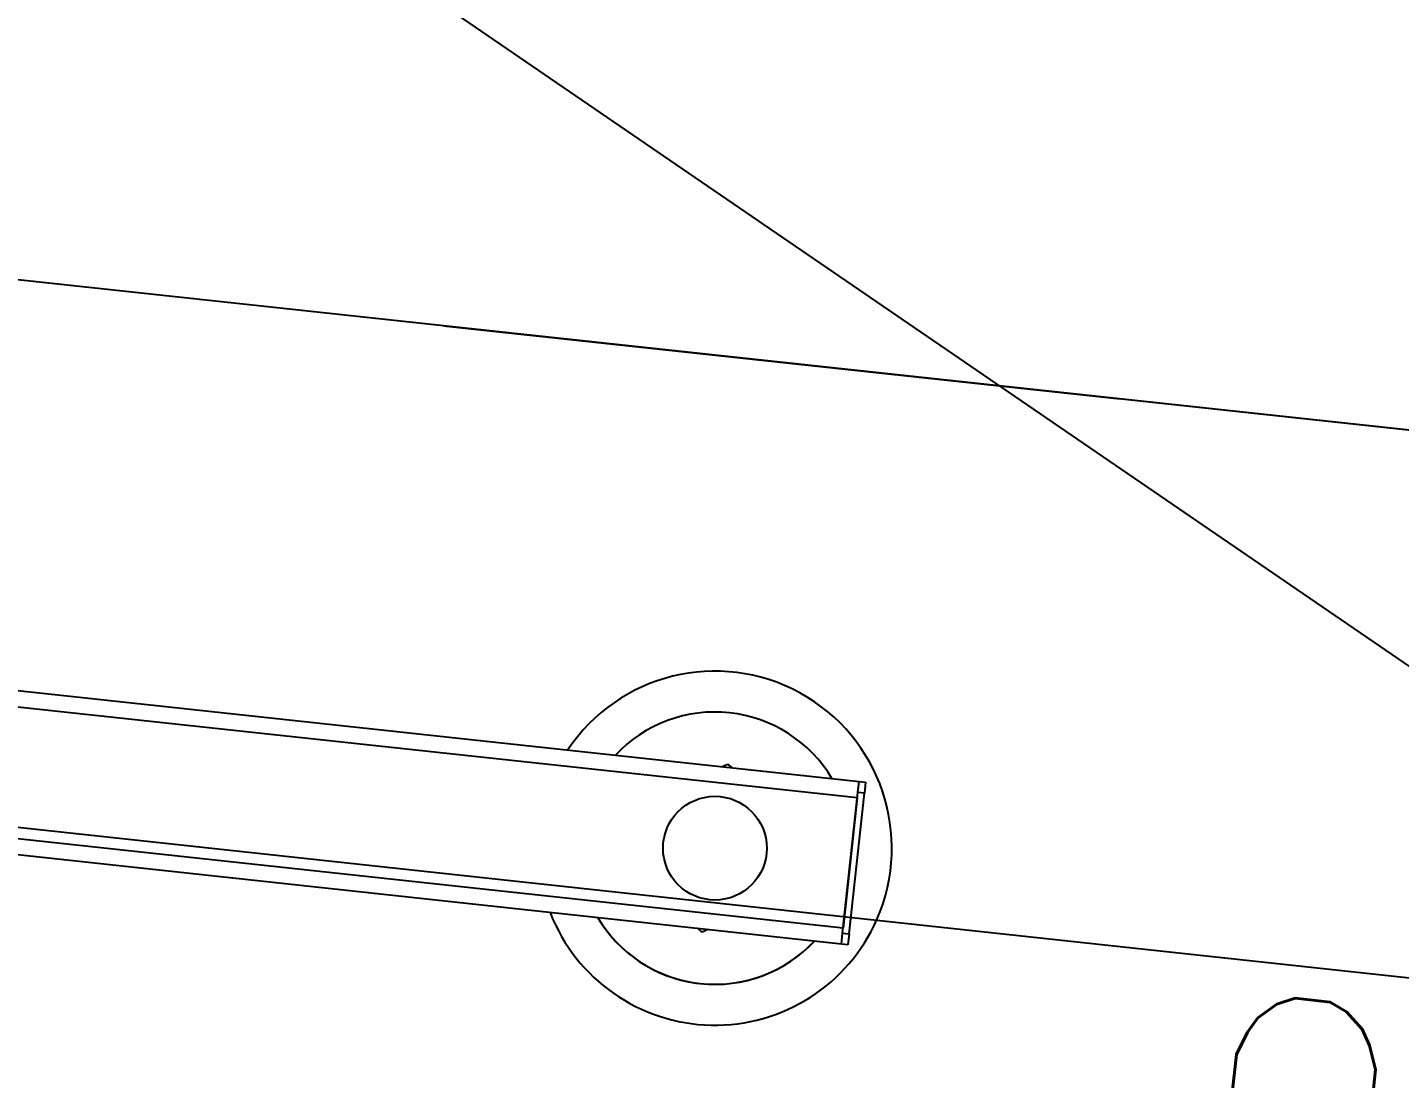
# Model space of a CAD drawing. Extents: x -14.2 to 52.3, y 2.5 to 90.9.
# Drawn here: x 28.4806 to 28.7326, y 38.2219 to 38.4149 of the extents above; entities that cross this region are included whole.
import ezdxf

# ---------------------------------------------------------------- set-up
doc = ezdxf.new("R2010")
doc.units = 0
for name, pattern in [('limpo_PINI-PSG-PE-0102-LAZ-R00$0$DASHDOT', [1, 0.5, -0.25, 0, -0.25]), ('limpo_PINI-PSG-PE-0102-LAZ-R00$0$DASHED2', [0.375, 0.25, -0.125]), ('limpo_PINI-PSG-PE-0102-LAZ-R00$0$HIDDEN2', [0.1875, 0.125, -0.0625])]:
    doc.linetypes.add(name, pattern=pattern)
for name, color, linetype in [('limpo_PINI-PSG-PE-0102-LAZ-R00$0$PA_EQUI', 1, 'Continuous'), ('limpo_PINI-PSG-PE-0102-LAZ-R00$0$PA_EXTE_3', 3, 'Continuous'), ('limpo_PINI-PSG-PE-0102-LAZ-R00$0$PA_PROJ_I', 2, 'limpo_PINI-PSG-PE-0102-LAZ-R00$0$DASHDOT'), ('XR_ARQT', 7, 'Continuous')]:
    doc.layers.add(name, color=color, linetype=linetype)
doc.layers.add('limpo_PINI-PSG-PE-0102-LAZ-R00$0$PA_VIEW', color=1, linetype='Continuous', plot=False)
doc.styles.add('limpo_PINI-PSG-PE-0102-LAZ-R00$0$COTA', font='romans.shx', dxfattribs={"width": 1.25})

# ---------------------------------------------------------------- blocks, each defined once
blk = doc.blocks.new('limpo_PINI-PSG-PE-0102-LAZ-R00$0$A$C74B64764')
at = {"color": 251, "linetype": 'limpo_PINI-PSG-PE-0102-LAZ-R00$0$DASHED2'}
blk.add_arc((0, 0), 0.9643293985911943, 264.8047165759331, 48.79404622433798, dxfattribs=at)
blk = doc.blocks.new('limpo_PINI-PSG-PE-0102-LAZ-R00$0$EQUIP TRANSF DW')
at = {"linetype": 'Continuous', "lineweight": 25}
for p, q in [((0.4100999884128669, 0.1049999946304325), (0.4093135945320228, 0.1059949153610091)), ((0.363899996113787, 0.1049999946304325), (0.3651000015258887, 0.1049999946304325)), ((0.363899996113787, 0.1029999905773025), (0.363899996113787, 0.1049999946304325)), ((0.3651000015258887, 0.1049999946304325), (0.3651000015258887, 0.1029999905773025)), ((0.3651000015258887, 0.1049999946304325), (0.5900999951929009, 0.1049999946304325)), ((0.3896941445589164, 0.1049999946304325), (0.3907671026706794, 0.1055596226402287)), ((0.3651000015258887, 0.1029999905773025), (0.363899996113787, 0.1029999905773025)), ((0.363899996113787, 0.1029999905773025), (0.363899996113787, 0.07699999749144126)), ((0.3651000015258887, 0.1029999905773025), (0.3651000015258887, 0.07699999749144126)), ((0.3651000015258887, 0.07799999951799919), (0.3651000015258887, 0.10200000345192)), ((0.5900999951929009, 0.10200000345192), (0.3651000015258887, 0.10200000345192)), ((0.363899996113787, 0.07699999749144126), (0.3651000015258887, 0.07699999749144126)), ((0.363899996113787, 0.07499999343833963), (0.363899996113787, 0.07699999749144126)), ((0.3651000015258887, 0.07799999951799919), (0.5900999951929009, 0.07799999951799919)), ((0.3651000015258887, 0.07699999749144126), (0.3651000015258887, 0.07499999343833963)), ((0.3651000015258887, 0.07499999343833963), (0.363899996113787, 0.07499999343833963)), ((0.5900999951929009, 0.07499999343833963), (0.3651000015258887, 0.07499999343833963)), ((0.3894328974008658, 0.07444038032969047), (0.3885529540300467, 0.07499999343833963)), ((0.3905058406114676, 0.07499999343833963), (0.3894328974008658, 0.07444038032969047))]:
    blk.add_line(p, q, dxfattribs=at)
at = {"color": 252, "linetype": 'limpo_PINI-PSG-PE-0102-LAZ-R00$0$HIDDEN2'}
blk.add_lwpolyline([(1.799980041213473, 0), (0, 0), (0, -1.25), (1.799980041213473, -1.25)], close=True, dxfattribs=at)
at = {"color": 3}
blk.add_lwpolyline([(0, 0), (1.799980041213473, 0)], dxfattribs=at)
at = {"linetype": 'Continuous', "lineweight": 25}
blk.add_circle((0.3900999955654072, 0.09000000000000341), 0.009525000000000897, dxfattribs=at)
for radius, start, end in [(0.03250000000000026, 27.48642625037619, 162.4378496111337), (0.02500000000000091, 39.77666257155354, 143.1301023541899), (0.02500000000000016, 36.8698976458108, 143.1301023541899), (0.03250000000000026, 162.4378496111337, 332.5135737496238), (0.02500000000000016, 216.8698976458101, 323.1301023541892)]:
    blk.add_arc((0.3900999955654072, 0.09000000000000341), radius, start, end, dxfattribs=at)
blk.add_open_spline([(0.3916470460414985, 0.1049999946304325), (0.391360280649053, 0.1051822578528743), (0.3910639352612009, 0.105370609957987), (0.3907763979269987, 0.105553703743908), (0.3907671026706794, 0.1055596226402287)], degree=3, knots=[0, 0, 0, 0, 0.9676728716124856, 0.9999999999999998, 0.9999999999999998, 0.9999999999999998, 0.9999999999999998], dxfattribs=at)
at = {"layer": 'limpo_PINI-PSG-PE-0102-LAZ-R00$0$PA_VIEW', "color": 1}
blk.add_lwpolyline([(0.2174599710033362, 0.06961426725546005), (0.5090699787438666, -0.08686872278421731)], dxfattribs=at)
blk.add_blockref('limpo_PINI-PSG-PE-0102-LAZ-R00$0$A$C74B64764', (0.6157645395213649, -0.179293411119005))
at = {"layer": 'limpo_PINI-PSG-PE-0102-LAZ-R00$0$PA_VIEW', "color": 1, "insert": (-0.04507808963163029, 0.1859609064344312), "char_height": 0.03, "width": 0.4275161904982951, "attachment_point": 1, "style": 'limpo_PINI-PSG-PE-0102-LAZ-R00$0$COTA'}
blk.add_mtext('ALAVANCA ACIONAMENTO EXTERNO', dxfattribs=at)
blk = doc.blocks.new('limpo_PINI-PSG-PE-0102-LAZ-R00')
at = {"layer": 'limpo_PINI-PSG-PE-0102-LAZ-R00$0$PA_EXTE_3'}
blk.add_lwpolyline([(46.55742310449922, 42.40663375444983), (44.00511449523081, 24.76615001020144), (40.03395706991754, 24.76586188815463), (40.03320433660195, 26.64020418822266), (38.65198260117864, 29.78161104188493), (40.29972416328104, 30.50609423236471), (37.96440165836133, 35.81747757822434, 0.2683957707126642), (35.54058546874453, 37.59261284312056), (20.31764975009972, 39.2383597344736, 0.07421509004801954), (17.36772432612191, 39.11891951700164), (10.97127630192151, 37.89786908474773, -0.3116378365147482), (7.85278415281663, 39.27397489233033), (5.925703561764665, 42.40990412865475), (46.55742310449922, 42.40663375444982)], format="xyb", dxfattribs=at)
at = {"layer": 'limpo_PINI-PSG-PE-0102-LAZ-R00$0$PA_PROJ_I'}
blk.add_lwpolyline([(46.67290396545649, 42.50662445992644), (43.99814396808485, 24.63712680194776), (39.93320438242655, 24.63712680194776), (39.93320433708267, 26.61919079701734), (38.52019087581137, 29.83290374238621), (40.16793243791376, 30.557386932866), (37.87285944542704, 35.77722806579135, 0.2683957707126646), (35.52983712879747, 37.49319215519102), (20.30690141015267, 39.13893904654407, 0.07421509004801953), (17.38647524041463, 39.02069323124682), (10.99002721621423, 37.79964279899291, -0.3116378365147481), (7.767585328805855, 39.2216188001616), (5.746870543566979, 42.50991852292744)], format="xyb", close=True, dxfattribs=at)
at = {"layer": 'limpo_PINI-PSG-PE-0102-LAZ-R00$0$PA_EQUI', "rotation": 173.8297352049988}
blk.add_blockref('limpo_PINI-PSG-PE-0102-LAZ-R00$0$EQUIP TRANSF DW', (29.04615683313404, 38.29472352240822, -1.104216943499712e-08), dxfattribs=at)

msp = doc.modelspace()

# ---------------------------------------------------------------- block references
at = {"layer": 'XR_ARQT'}
msp.add_blockref('limpo_PINI-PSG-PE-0102-LAZ-R00', (-0.04176675143469311, 0.01701602956512716), dxfattribs=at)

doc.saveas('drawing.dxf')
